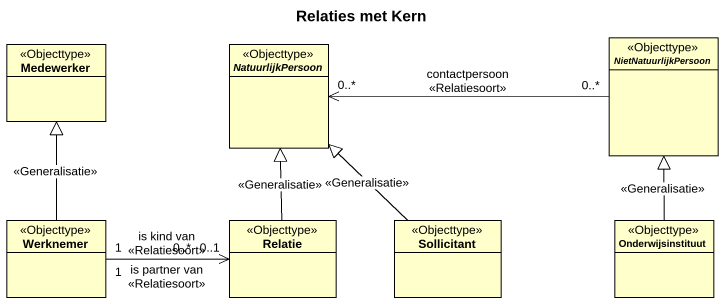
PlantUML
@startuml
title Relaties met Kern
hide circle
hide empty members
class Medewerker <<Objecttype>>
abstract class NatuurlijkPersoon <<Objecttype>>
abstract class NietNatuurlijkPersoon <<Objecttype>>
class Werknemer <<Objecttype>>
class Relatie <<Objecttype>>
class Sollicitant <<Objecttype>>
class Onderwijsinstituut <<Objecttype>>
NietNatuurlijkPersoon "0..*" -left-> "0..*" NatuurlijkPersoon : contactpersoon\n<<Relatiesoort>>
Werknemer -up-|> Medewerker : <<Generalisatie>>
Werknemer "1" -right-> "0..1" Relatie : is partner van\n<<Relatiesoort>>
Relatie -up-|> NatuurlijkPersoon : <<Generalisatie>>
Relatie "0..*" <-left- "1" Werknemer : is kind van\n<<Relatiesoort>>
Sollicitant -up-|> NatuurlijkPersoon : <<Generalisatie>>
Onderwijsinstituut -up-|> NietNatuurlijkPersoon : <<Generalisatie>>
@enduml
